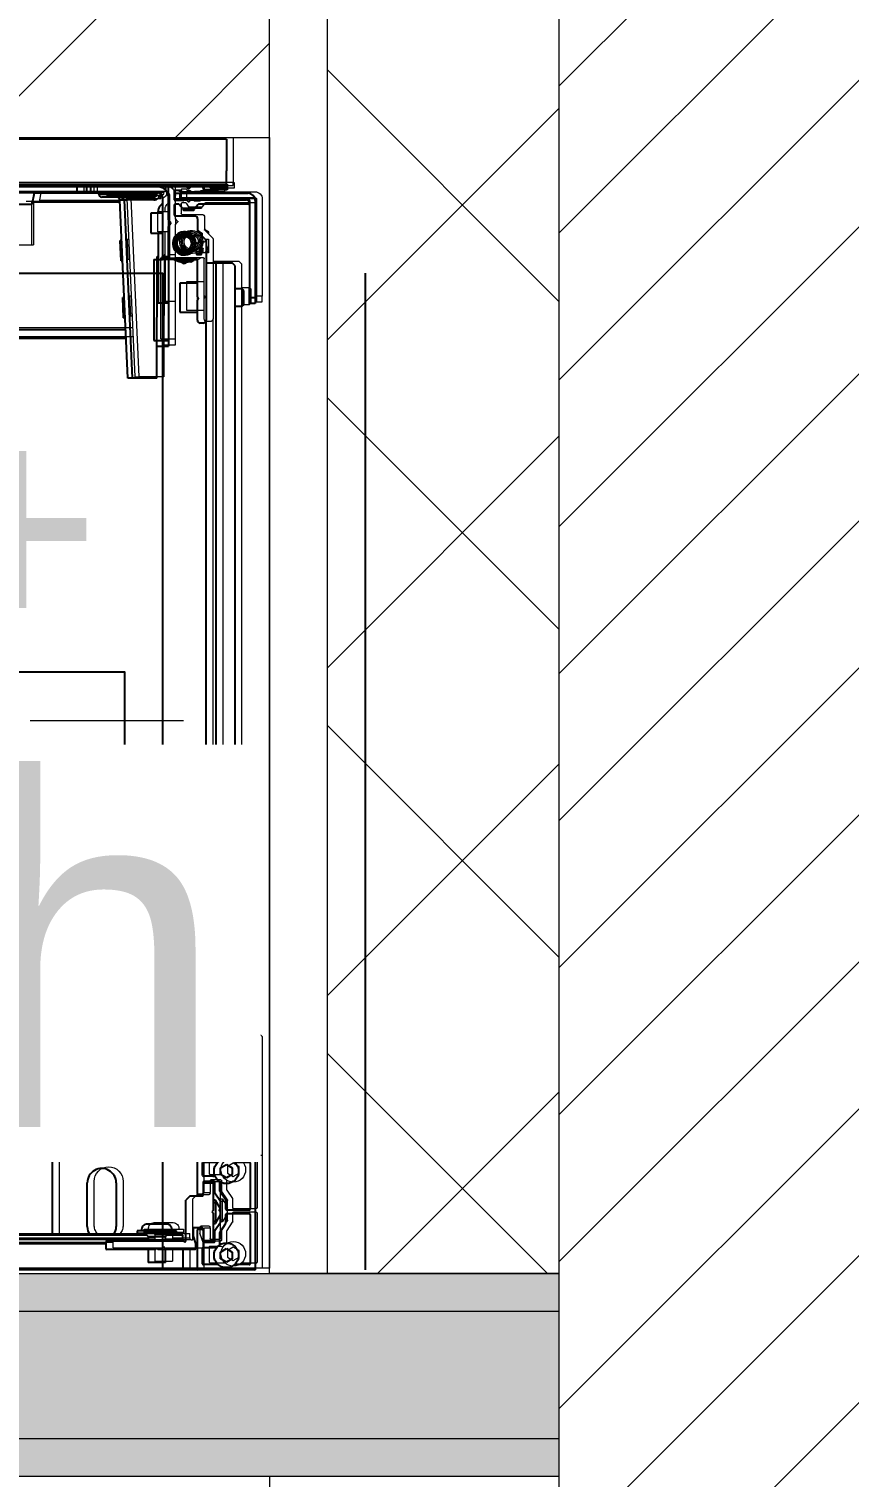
# Model space of a CAD drawing. Header units: centimetres. Extents: x 2666 to 9670, y 1889 to 5633.
# Drawn here: x 4623.66 to 4651.96, y 4685.24 to 4735.21 of the extents above; entities that cross this region are included whole.
import ezdxf

# ---------------------------------------------------------------- set-up
doc = ezdxf.new("R2010")
doc.units = ezdxf.units.CM
doc.header["$LTSCALE"] = 12.7
for name, pattern in [('ISO-03', [3, 1.2, -1.8]), ('prlm_vmc', [0.282222, 0.141111, -0.141111]), ('Style de ligne -1', [0.83328, 0.41656, -0.41672]), ('VW-01', [0.83312, 0.41656, -0.41656])]:
    doc.linetypes.add(name, pattern=pattern)
for name, color, linetype, lineweight in [('B amÈnagement intÈrieur', 7, 'Continuous', 5), ('B aménagement intérieur', 7, 'Continuous', 5), ('B Faux plafonds-1', 7, 'Continuous', 5), ('B GÈnÈral', 7, 'Continuous', 5), ('B Général', 7, 'Continuous', 5), ('C ANNOTATIONS-prestations', 7, 'Continuous', 5), ('F REMPLISSAGE-vert clair', 7, 'Continuous', 13), ('F REMPLISSAGE-vert clair-1', 7, 'Continuous', 5), ('F REMPLISSAGE-vert foncÈ', 7, 'Continuous', 5), ('F REMPLISSAGE-vert foncé', 7, 'Continuous', 13), ('prlm-ELEC-CFO', 1, 'Continuous', 25)]:
    doc.layers.add(name, color=color, linetype=linetype, lineweight=lineweight)
doc.layers.add('C ANNOTATIONS-textes-numérotation gaine', color=7, linetype='ISO-03', lineweight=5, true_color=0xdd0000)
doc.layers.add('MTI900_Alu', color=252, linetype='Continuous')
doc.layers.add('prlm-CHAUFF', color=4, linetype='Continuous')
doc.styles.add('prlm-chauff', font='trebucbi.ttf', dxfattribs={"height": 18})
doc.styles.add('prlm-elec-cfo', font='comic.ttf', dxfattribs={"height": 12})

# ---------------------------------------------------------------- blocks, each defined once
blk = doc.blocks.new('G 100_80')
at = {"layer": 'B GÈnÈral', "color": 254, "linetype": 'Continuous', "true_color": 0xd6d6d6}
blk.add_solid([(-30.884, 32.2), (2.5, 43), (-39.5, -43), (-39.5, 43)], dxfattribs=at)
at = {"layer": 'B Général', "color": 7, "linetype": 'Continuous', "lineweight": 5}
blk.add_line((48.52, 43.75), (48.52, -43.75), dxfattribs=at)
at = {"layer": 'B Général', "color": 7, "linetype": 'Continuous', "lineweight": 5, "flags": 128}
blk.add_lwpolyline([(9.5, -45), (9.5, 45), (48.52, 45), (48.52, -45)], close=True, dxfattribs=at)
at = {"layer": 'C ANNOTATIONS-prestations', "lineweight": 5}
for p, q in [((46.87, 43.75), (46.87, -43.75)), ((46.97, -43.75), (46.97, 43.75)), ((9.5, 42.25), (9.5, -42.25)), ((10.55, 41.05), (10.55, -41.05)), ((10.7, 41), (10.7, -41)), ((10.4, 39.6), (10.4, -39.6)), ((41.65, -40.287), (41.65, 1.325)), ((41.95, -40.274), (41.95, 1.325)), ((46.67, -34.5), (46.67, -38.6)), ((44.82, -36.25), (44.82, -36.85)), ((46.32, -36.789), (44.82, -36.789)), ((46.32, -36.85), (44.82, -36.85)), ((46.32, -37.05), (46.32, -36.6)), ((46.67, -37.12), (46.32, -37.05)), ((46.35, -40.074), (46.35, -37.056)), ((46.65, -37.116), (46.65, -39.35)), ((10.7, -37.75), (17.5, -37.75)), ((17.5, -37.75), (18, -38.25)), ((18, -38.25), (18, -43.05)), ((11, -38.95), (12.5, -38.95)), ((15, -38.95), (16.5, -38.95)), ((46.67, -38.6), (46.67, -38.932)), ((46.67, -38.6), (46.87, -38.6)), ((46.67, -38.932), (46.67, -39.067)), ((46.87, -38.932), (46.67, -38.932)), ((46.52, -39.45), (46.52, -39.65)), ((46.67, -39.35), (46.62, -39.35)), ((46.62, -39.65), (46.62, -39.35)), ((46.67, -39.067), (46.67, -41.4)), ((46.67, -39.067), (46.87, -39.067)), ((10.2, -41.3), (10.2, -39.63)), ((10.23, -39.6), (10.47, -39.6)), ((10.5, -39.63), (10.5, -42.29)), ((12.5, -39.95), (11, -39.95)), ((16.5, -39.95), (15, -39.95)), ((46.52, -39.65), (46.52, -41.05)), ((46.62, -39.65), (46.52, -39.65)), ((46.62, -39.65), (46.67, -39.65)), ((46.62, -41.05), (46.62, -39.65)), ((46.413, -40.071), (40.27, -40.35)), ((40.27, -40.5), (46.42, -40.221)), ((40.27, -40.35), (40.27, -40.5)), ((43.056, -40.173), (42.354, -40.205)), ((42.357, -40.255), (42.354, -40.205)), ((43.056, -40.173), (43.058, -40.223)), ((45.018, -40.084), (44.316, -40.116)), ((44.319, -40.166), (44.316, -40.116)), ((45.018, -40.084), (45.02, -40.134)), ((46.425, -40.07), (46.413, -40.071)), ((46.413, -40.071), (46.42, -40.221)), ((46.42, -40.221), (46.425, -40.22)), ((46.42, -40.221), (46.42, -41.25)), ((10.65, -41.05), (10.75, -40.95)), ((10.7, -40.67), (10.75, -40.67)), ((10.75, -40.67), (10.75, -42.03)), ((10.75, -40.67), (10.85, -40.67)), ((10.85, -40.67), (10.85, -42.03)), ((40.27, -41.351), (40.27, -40.5)), ((9.75, -41.05), (9.75, -41.65)), ((9.75, -41.05), (10.2, -41.05)), ((10.25, -41.35), (10.2, -41.3)), ((10.2, -41.4), (10.25, -41.35)), ((10.2, -42.67), (10.2, -41.4)), ((10.5, -41.05), (10.65, -41.05)), ((10.65, -41.65), (10.65, -41.05)), ((11.08, -41.025), (11.08, -41.675)), ((44.47, -41.36), (40.27, -41.351)), ((41.37, -41.353), (41.37, -41.75)), ((41.57, -41.25), (44.37, -41.25)), ((41.57, -41.25), (41.57, -41.75)), ((42.87, -41.4), (42.87, -41.75)), ((44.37, -41.4), (42.87, -41.4)), ((44.37, -41.25), (44.37, -41.4)), ((44.37, -41.4), (44.37, -41.55)), ((44.37, -41.4), (45.27, -41.4)), ((44.472, -41.4), (44.47, -41.36)), ((45.27, -41.15), (45.97, -41.15)), ((45.27, -41.55), (45.27, -41.15)), ((45.97, -41.15), (45.97, -41.55)), ((45.97, -41.4), (46.067, -41.4)), ((46.42, -41.25), (46.52, -41.25)), ((46.52, -41.05), (46.52, -41.25)), ((46.62, -41.05), (46.52, -41.05)), ((46.67, -41.05), (46.62, -41.05)), ((46.62, -41.35), (46.62, -41.05)), ((46.62, -41.35), (46.67, -41.35)), ((10.2, -41.65), (9.75, -41.65)), ((10.65, -41.65), (10.5, -41.65)), ((10.55, -41.65), (10.55, -42.25)), ((10.75, -41.75), (10.65, -41.65)), ((10.7, -41.7), (10.7, -42.25)), ((41.37, -41.75), (41.57, -41.75)), ((41.57, -41.75), (42.87, -41.75)), ((42.87, -41.75), (44.37, -41.75)), ((44.37, -41.55), (44.37, -41.75)), ((44.47, -41.55), (44.37, -41.55)), ((44.37, -41.75), (44.4, -41.75)), ((44.37, -42.72), (44.37, -41.78)), ((44.4, -41.75), (45.508, -41.75)), ((46.52, -41.55), (44.47, -41.55)), ((44.47, -41.75), (44.47, -41.55)), ((45.114, -41.95), (44.726, -41.95)), ((45.732, -41.75), (45.508, -41.75)), ((45.529, -41.759), (45.599, -41.829)), ((45.641, -41.829), (45.711, -41.759)), ((45.732, -41.75), (46.84, -41.75)), ((46.24, -41.95), (45.9, -41.95)), ((46.72, -41.95), (46.43, -41.95)), ((46.45, -41.95), (46.45, -42.15)), ((46.65, -42.15), (46.65, -41.95)), ((46.765, -41.65), (46.87, -41.65)), ((46.84, -41.75), (46.87, -41.75)), ((9.5, -42.78), (9.5, -42.25)), ((10.2, -42.25), (9.5, -42.25)), ((10.55, -42.25), (10.5, -42.25)), ((10.5, -42.35), (11.9, -42.35)), ((10.55, -42.25), (10.7, -42.25)), ((10.75, -42.03), (10.7, -42.03)), ((10.85, -42.03), (10.75, -42.03)), ((11.9, -42.35), (12.05, -42.5)), ((14.25, -42.15), (15.25, -42.15)), ((14.25, -42.75), (14.25, -42.15)), ((15.25, -42.15), (15.25, -42.75)), ((42.55, -42.15), (43.55, -42.15)), ((42.55, -42.75), (42.55, -42.15)), ((43.55, -42.15), (43.55, -42.75)), ((44.278, -42.2), (44.22, -42.3)), ((44.22, -42.3), (44.278, -42.4)), ((45.87, -41.98), (45.87, -42.66)), ((46.07, -42.27), (46.09, -42.25)), ((46.07, -42.63), (46.07, -42.27)), ((46.07, -42.293), (46.12, -42.293)), ((46.09, -42.65), (46.09, -42.25)), ((46.09, -42.25), (46.12, -42.25)), ((46.12, -42.654), (46.12, -42.246)), ((46.133, -42.221), (46.257, -42.134)), ((46.27, -42.109), (46.27, -41.98)), ((46.371, -42.429), (46.411, -42.388)), ((46.411, -42.512), (46.371, -42.471)), ((46.4, -41.98), (46.4, -42.252)), ((46.4, -42.25), (46.45, -42.25)), ((46.4, -42.293), (46.45, -42.293)), ((46.42, -42.28), (46.42, -42.367)), ((46.45, -42.15), (46.45, -44.5)), ((46.45, -42.15), (46.65, -42.15)), ((46.65, -42.15), (46.65, -44.5)), ((46.65, -42.595), (46.65, -42.31)), ((46.661, -42.249), (46.7, -42.21)), ((46.661, -42.287), (46.661, -42.249)), ((46.7, -42.15), (46.7, -42.251)), ((46.72, -42.15), (46.7, -42.15)), ((46.75, -41.98), (46.75, -42.12)), ((46.821, -42.429), (46.87, -42.379)), ((46.87, -42.521), (46.821, -42.471)), ((46.835, -42.486), (46.835, -42.414)), ((9.5, -44.72), (9.5, -42.78)), ((9.53, -42.75), (10.87, -42.75)), ((9.68, -43.467), (9.68, -42.96)), ((9.71, -42.93), (10.24, -42.93)), ((10.395, -42.7), (10.23, -42.7)), ((10.27, -42.96), (10.27, -43.306)), ((10.695, -42.601), (10.405, -42.698)), ((10.87, -42.95), (10.48, -42.95)), ((10.92, -42.6), (10.705, -42.6)), ((10.87, -42.95), (10.92, -42.95)), ((10.9, -42.78), (10.9, -42.92)), ((10.95, -42.92), (10.95, -42.63)), ((12.05, -42.5), (12.05, -42.92)), ((12.08, -42.95), (12.13, -42.95)), ((12.1, -42.92), (12.1, -42.78)), ((12.13, -42.75), (14.7, -42.75)), ((12.52, -42.95), (12.13, -42.95)), ((12.73, -43.28), (12.73, -42.96)), ((12.76, -42.93), (13.19, -42.93)), ((13.22, -42.96), (13.22, -43.467)), ((14.7, -42.75), (14.729, -42.779)), ((14.7, -42.75), (14.8, -42.75)), ((14.771, -42.779), (14.8, -42.75)), ((14.8, -42.75), (15.5, -42.75)), ((15.6, -42.85), (15.6, -42.95)), ((42.17, -42.95), (42.17, -42.85)), ((42.27, -42.75), (42.958, -42.75)), ((42.958, -42.75), (43.082, -42.75)), ((42.979, -42.759), (42.999, -42.779)), ((43.041, -42.779), (43.061, -42.759)), ((43.082, -42.75), (44.34, -42.75)), ((44.54, -42.87), (44.54, -42.74)), ((44.54, -42.854), (44.566, -42.9)), ((44.57, -42.71), (44.68, -42.71)), ((44.99, -42.9), (44.57, -42.9)), ((44.71, -42.68), (44.71, -42.657)), ((44.92, -42.729), (44.92, -42.76)), ((44.95, -42.79), (44.99, -42.79)), ((45.02, -42.82), (45.02, -42.87)), ((45.321, -42.769), (45.049, -43.041)), ((45.184, -42.906), (45.27, -42.906)), ((45.27, -42.906), (45.328, -42.806)), ((45.77, -42.76), (45.342, -42.76)), ((46.07, -42.607), (46.12, -42.607)), ((46.09, -42.65), (46.07, -42.63)), ((46.12, -42.65), (46.09, -42.65)), ((46.257, -42.766), (46.133, -42.679)), ((46.27, -44.52), (46.27, -42.791)), ((46.4, -42.607), (46.45, -42.607)), ((46.45, -42.65), (46.4, -42.65)), ((46.4, -42.827), (46.4, -42.653)), ((46.42, -42.533), (46.42, -42.625)), ((46.42, -42.855), (46.42, -44.45)), ((46.65, -43.42), (46.65, -42.885)), ((46.661, -42.65), (46.661, -42.618)), ((46.7, -42.69), (46.661, -42.65)), ((46.7, -42.654), (46.7, -42.826)), ((46.84, -42.95), (46.8, -42.95)), ((10.45, -42.98), (10.45, -43.32)), ((10.48, -43.35), (10.841, -43.35)), ((10.5, -43.27), (10.5, -42.98)), ((11.45, -43.3), (10.53, -43.3)), ((10.858, -43.355), (11.142, -43.545)), ((11.1, -43.377), (11.1, -43.3)), ((11.1, -43.377), (11.9, -43.377)), ((11.4, -43.55), (11.1, -43.377)), ((11.177, -43.3), (11.177, -43.421)), ((11.45, -43.3), (11.5, -43.25)), ((11.5, -43.25), (11.55, -43.3)), ((12.47, -43.3), (11.55, -43.3)), ((11.9, -43.377), (11.6, -43.55)), ((11.823, -43.3), (11.823, -43.421)), ((11.858, -43.545), (12.15, -43.35)), ((11.9, -43.3), (11.9, -43.377)), ((12.15, -43.35), (12.52, -43.35)), ((12.5, -42.98), (12.5, -43.27)), ((12.55, -43.32), (12.55, -42.98)), ((13.4, -43.08), (13.4, -44.72)), ((15.5, -43.05), (13.43, -43.05)), ((13.55, -43.4), (13.55, -43.05)), ((13.55, -43.4), (44.25, -43.4)), ((13.55, -43.95), (13.55, -43.4)), ((15.5, -43.05), (42.27, -43.05)), ((45.028, -43.05), (42.27, -43.05)), ((44.25, -43.4), (44.25, -43.05)), ((44.25, -43.95), (44.25, -43.4)), ((46.74, -43.45), (46.68, -43.45)), ((46.77, -42.98), (46.77, -43.42)), ((46.77, -43.78), (46.77, -42.98)), ((46.77, -42.98), (46.87, -42.98)), ((9.885, -43.55), (9.769, -43.75)), ((9.769, -43.75), (9.885, -43.95)), ((10.115, -43.55), (9.885, -43.55)), ((9.885, -43.95), (10.115, -43.95)), ((10.231, -43.75), (10.115, -43.55)), ((10.115, -43.95), (10.231, -43.75)), ((10.364, -43.53), (10.786, -43.53)), ((10.803, -43.535), (11.088, -43.725)), ((11.105, -43.73), (11.41, -43.73)), ((11.159, -43.55), (11.841, -43.55)), ((11.44, -44.54), (11.44, -43.76)), ((11.56, -43.76), (11.56, -44.54)), ((11.59, -43.73), (11.904, -43.73)), ((11.904, -43.73), (12.197, -43.535)), ((12.214, -43.53), (12.536, -43.53)), ((12.785, -43.55), (12.669, -43.75)), ((12.669, -43.75), (12.785, -43.95)), ((13.015, -43.55), (12.785, -43.55)), ((12.785, -43.95), (13.015, -43.95)), ((13.131, -43.75), (13.015, -43.55)), ((13.015, -43.95), (13.131, -43.75)), ((13.65, -44.05), (13.55, -43.95)), ((44.25, -43.95), (44.15, -44.05)), ((46.97, -43.78), (46.77, -43.78)), ((46.87, -43.75), (46.97, -43.75)), ((46.97, -43.75), (46.97, -43.78)), ((47.42, -43.75), (46.97, -43.75)), ((9.68, -44.54), (9.68, -44.033)), ((13.22, -44.033), (13.22, -44.54)), ((13.65, -44.05), (44.15, -44.05)), ((14.45, -44.3), (14.45, -44.05)), ((14.45, -44.3), (15.05, -44.3)), ((14.5, -44.35), (14.45, -44.3)), ((15, -44.35), (14.5, -44.35)), ((15.05, -44.3), (15, -44.35)), ((15.05, -44.05), (15.05, -44.3)), ((18, -44.25), (17.5, -44.75)), ((18, -44.05), (18, -44.25)), ((42.75, -44.3), (42.75, -44.05)), ((42.75, -44.3), (43.35, -44.3)), ((42.8, -44.35), (42.75, -44.3)), ((43.3, -44.35), (42.8, -44.35)), ((43.35, -44.3), (43.3, -44.35)), ((43.35, -44.05), (43.35, -44.3)), ((9.5, -44.75), (9.5, -44.72)), ((9.53, -44.75), (9.5, -44.75)), ((13.37, -44.75), (9.53, -44.75)), ((11.41, -44.57), (9.71, -44.57)), ((13.19, -44.57), (11.59, -44.57)), ((17.5, -44.75), (13.37, -44.75)), ((43.05, -44.55), (42.85, -44.55)), ((42.85, -44.55), (42.85, -44.75)), ((42.85, -44.75), (43.05, -44.75)), ((46.4, -44.55), (43.05, -44.55)), ((43.05, -44.75), (43.05, -44.55)), ((46.4, -44.75), (43.05, -44.75)), ((46.32, -44.55), (46.3, -44.55))]:
    blk.add_line(p, q, dxfattribs=at)
at = {"layer": 'C ANNOTATIONS-prestations'}
blk.add_line((48.52, -43.75), (47.42, -43.75), dxfattribs=at)
at = {"layer": 'C ANNOTATIONS-prestations', "lineweight": 5, "flags": 128}
for points in [[(10.7, -39.05, -0.080612), (10.842, -38.976, -0.080612), (11, -38.95)], [(12.5, -38.95, -0.414214), (13, -39.45, -0.414214), (12.5, -39.95)], [(15, -39.95, -0.414214), (14.5, -39.45, -0.414214), (15, -38.95)], [(16.5, -38.95, -0.414214), (17, -39.45, -0.414214), (16.5, -39.95)], [(46.52, -39.45, -0.198912), (46.549, -39.379, -0.198912), (46.62, -39.35)], [(10.2, -39.63, -0.198912), (10.209, -39.609, -0.198912), (10.23, -39.6)], [(10.47, -39.6, -0.198912), (10.491, -39.609, -0.198912), (10.5, -39.63)], [(11, -39.95, -0.080612), (10.842, -39.924, -0.080612), (10.7, -39.85)], [(46.52, -39.97, -0.193016), (46.492, -40.039, -0.193016), (46.425, -40.07)], [(10.85, -40.827, -0.218554), (11.01, -40.873, -0.218554), (11.08, -41.025)], [(10.85, -40.826, -0.003145), (10.853, -40.826, -0.003145), (10.855, -40.826)], [(46.067, -41.4, -0.109774), (46.151, -41.419, -0.109774), (46.22, -41.472)], [(46.302, -41.55, -0.028434), (46.259, -41.513, -0.028434), (46.22, -41.472)], [(46.663, -41.445, -0.227222), (46.495, -41.406, -0.227222), (46.42, -41.25)], [(46.62, -41.35, -0.198912), (46.549, -41.321, -0.198912), (46.52, -41.25)], [(46.87, -41.4, -0.198912), (46.767, -41.647, -0.198912), (46.52, -41.75)], [(46.67, -41.4, -0.198912), (46.626, -41.506, -0.198912), (46.52, -41.55)], [(11.08, -41.675, -0.218554), (11.01, -41.827, -0.218554), (10.85, -41.873)], [(10.855, -41.873, -0.003145), (10.853, -41.874, -0.003145), (10.85, -41.874)], [(44.37, -42.646, -0.14145), (44.27, -42.3, -0.14145), (44.37, -41.954)], [(44.37, -41.78, -0.198912), (44.379, -41.759, -0.198912), (44.4, -41.75)], [(44.697, -42.632, -0.366532), (44.556, -42.134, -0.366532), (45.023, -41.913, -0.366532), (45.318, -42.338, -0.366532), (44.948, -42.699)], [(45.508, -41.75, -0.098491), (45.519, -41.752, -0.098491), (45.529, -41.759)], [(45.641, -41.829, -0.198912), (45.62, -41.837, -0.198912), (45.599, -41.829)], [(45.711, -41.759, -0.098491), (45.721, -41.752, -0.098491), (45.732, -41.75)], [(45.87, -41.98, -0.198912), (45.879, -41.959, -0.198912), (45.9, -41.95)], [(46.24, -41.95, -0.198912), (46.261, -41.959, -0.198912), (46.27, -41.98)], [(46.4, -41.98, -0.198912), (46.409, -41.959, -0.198912), (46.43, -41.95)], [(46.72, -41.95, -0.198912), (46.741, -41.959, -0.198912), (46.75, -41.98)], [(46.84, -41.75, -0.198912), (46.861, -41.759, -0.198912), (46.87, -41.78)], [(10.5, -42.35, -0.414214), (10.47, -42.32, -0.414214), (10.5, -42.29)], [(44.37, -42.54, -0.103148), (44.32, -42.3, -0.103148), (44.37, -42.06)], [(46.12, -42.246, -0.120588), (46.123, -42.232, -0.120588), (46.133, -42.221)], [(46.27, -42.109, -0.120588), (46.267, -42.123, -0.120588), (46.257, -42.134)], [(46.371, -42.471, -0.198912), (46.362, -42.45, -0.198912), (46.371, -42.429)], [(46.42, -42.28, -0.155096), (46.406, -42.269, -0.155096), (46.4, -42.252)], [(46.42, -42.367, -0.098491), (46.418, -42.378, -0.098491), (46.411, -42.388)], [(46.661, -42.249, -0.013224), (46.655, -42.25, -0.013224), (46.65, -42.25)], [(46.65, -42.31, -0.17724), (46.657, -42.291, -0.17724), (46.675, -42.28)], [(46.7, -42.251, -0.17724), (46.693, -42.27, -0.17724), (46.675, -42.28)], [(46.75, -42.12, -0.198912), (46.741, -42.141, -0.198912), (46.72, -42.15)], [(46.821, -42.471, -0.198912), (46.812, -42.45, -0.198912), (46.821, -42.429)], [(9.5, -42.78, -0.198912), (9.509, -42.759, -0.198912), (9.53, -42.75)], [(9.68, -42.96, -0.198912), (9.689, -42.939, -0.198912), (9.71, -42.93)], [(10.23, -42.7, -0.198912), (10.209, -42.691, -0.198912), (10.2, -42.67)], [(10.24, -42.93, -0.198912), (10.261, -42.939, -0.198912), (10.27, -42.96)], [(10.405, -42.698, -0.040241), (10.4, -42.7, -0.040241), (10.395, -42.7)], [(10.45, -42.98, -0.198912), (10.459, -42.959, -0.198912), (10.48, -42.95)], [(10.5, -42.98, -0.198912), (10.509, -42.959, -0.198912), (10.53, -42.95)], [(10.695, -42.601, -0.040241), (10.7, -42.6, -0.040241), (10.705, -42.6)], [(10.87, -42.75, -0.198912), (10.891, -42.759, -0.198912), (10.9, -42.78)], [(10.9, -42.92, -0.198912), (10.891, -42.941, -0.198912), (10.87, -42.95)], [(10.92, -42.6, -0.198912), (10.941, -42.609, -0.198912), (10.95, -42.63)], [(10.95, -42.92, -0.198912), (10.941, -42.941, -0.198912), (10.92, -42.95)], [(12.08, -42.95, -0.198912), (12.059, -42.941, -0.198912), (12.05, -42.92)], [(12.1, -42.78, -0.198912), (12.109, -42.759, -0.198912), (12.13, -42.75)], [(12.13, -42.95, -0.198912), (12.109, -42.941, -0.198912), (12.1, -42.92)], [(12.47, -42.95, -0.198912), (12.491, -42.959, -0.198912), (12.5, -42.98)], [(12.52, -42.95, -0.198912), (12.541, -42.959, -0.198912), (12.55, -42.98)], [(12.73, -42.96, -0.198912), (12.739, -42.939, -0.198912), (12.76, -42.93)], [(13.19, -42.93, -0.198912), (13.211, -42.939, -0.198912), (13.22, -42.96)], [(14.771, -42.779, -0.198912), (14.75, -42.787, -0.198912), (14.729, -42.779)], [(15.5, -42.75, -0.198912), (15.571, -42.779, -0.198912), (15.6, -42.85)], [(15.6, -42.95, -0.198912), (15.571, -43.021, -0.198912), (15.5, -43.05)], [(42.17, -42.85, -0.198912), (42.199, -42.779, -0.198912), (42.27, -42.75)], [(42.27, -43.05, -0.198912), (42.199, -43.021, -0.198912), (42.17, -42.95)], [(42.958, -42.75, -0.098491), (42.969, -42.752, -0.098491), (42.979, -42.759)], [(43.041, -42.779, -0.198912), (43.02, -42.787, -0.198912), (42.999, -42.779)], [(43.061, -42.759, -0.098491), (43.071, -42.752, -0.098491), (43.082, -42.75)], [(44.37, -42.72, -0.198912), (44.361, -42.741, -0.198912), (44.34, -42.75)], [(44.54, -42.74, -0.198912), (44.549, -42.719, -0.198912), (44.57, -42.71)], [(44.92, -42.9, -0.085942), (44.718, -42.865, -0.085942), (44.54, -42.764)], [(44.67, -42.9, -0.02871), (44.603, -42.867, -0.02871), (44.54, -42.827)], [(44.57, -42.9, -0.198912), (44.549, -42.891, -0.198912), (44.54, -42.87)], [(44.71, -42.68, -0.198912), (44.701, -42.701, -0.198912), (44.68, -42.71)], [(44.697, -42.632, -0.122946), (44.706, -42.643, -0.122946), (44.71, -42.657)], [(44.92, -42.7, -0.074153), (44.803, -42.683, -0.074153), (44.697, -42.632)], [(44.92, -42.729, -0.189855), (44.928, -42.708, -0.189855), (44.948, -42.699)], [(44.948, -42.699, -0.008728), (44.934, -42.7, -0.008728), (44.92, -42.7)], [(44.95, -42.79, -0.198912), (44.929, -42.781, -0.198912), (44.92, -42.76)], [(45.009, -42.893, -0.018566), (44.965, -42.898, -0.018566), (44.92, -42.9)], [(44.99, -42.79, -0.198912), (45.011, -42.799, -0.198912), (45.02, -42.82)], [(45.02, -42.87, -0.198912), (45.011, -42.891, -0.198912), (44.99, -42.9)], [(45.379, -42.76, -0.041018), (45.298, -42.829, -0.041018), (45.207, -42.883)], [(45.321, -42.769, -0.098491), (45.331, -42.762, -0.098491), (45.342, -42.76)], [(45.87, -42.66, -0.198912), (45.841, -42.731, -0.198912), (45.77, -42.76)], [(46.133, -42.679, -0.120588), (46.123, -42.668, -0.120588), (46.12, -42.654)], [(46.257, -42.766, -0.120588), (46.267, -42.777, -0.120588), (46.27, -42.791)], [(46.4, -42.653, -0.155096), (46.406, -42.636, -0.155096), (46.42, -42.625)], [(46.42, -42.855, -0.155096), (46.406, -42.844, -0.155096), (46.4, -42.827)], [(46.411, -42.512, -0.098491), (46.418, -42.522, -0.098491), (46.42, -42.533)], [(46.675, -42.625, -0.17724), (46.657, -42.614, -0.17724), (46.65, -42.595)], [(46.65, -42.65, -0.013224), (46.655, -42.65, -0.013224), (46.661, -42.65)], [(46.65, -42.885, -0.17724), (46.657, -42.866, -0.17724), (46.675, -42.855)], [(46.675, -42.625, -0.17724), (46.693, -42.635, -0.17724), (46.7, -42.654)], [(46.7, -42.826, -0.17724), (46.693, -42.845, -0.17724), (46.675, -42.855)], [(46.77, -42.98, -0.198912), (46.779, -42.959, -0.198912), (46.8, -42.95)], [(46.87, -42.92, -0.198912), (46.861, -42.941, -0.198912), (46.84, -42.95)], [(9.68, -43.47, -0.01196), (9.68, -43.469, -0.01196), (9.68, -43.467)], [(10.27, -43.306, -0.123554), (10.258, -43.354, -0.123554), (10.225, -43.39)], [(10.48, -43.35, -0.198912), (10.459, -43.341, -0.198912), (10.45, -43.32)], [(10.53, -43.3, -0.198912), (10.509, -43.291, -0.198912), (10.5, -43.27)], [(10.841, -43.35, -0.073633), (10.85, -43.351, -0.073633), (10.858, -43.355)], [(12.5, -43.27, -0.198912), (12.491, -43.291, -0.198912), (12.47, -43.3)], [(12.55, -43.32, -0.198912), (12.541, -43.341, -0.198912), (12.52, -43.35)], [(12.758, -43.349, -0.095961), (12.737, -43.317, -0.095961), (12.73, -43.28)], [(13.22, -43.467, -0.01196), (13.22, -43.469, -0.01196), (13.22, -43.47)], [(13.4, -43.08, -0.198912), (13.409, -43.059, -0.198912), (13.43, -43.05)], [(45.049, -43.041, -0.098491), (45.039, -43.048, -0.098491), (45.028, -43.05)], [(46.68, -43.45, -0.198912), (46.659, -43.441, -0.198912), (46.65, -43.42)], [(46.77, -43.42, -0.198912), (46.761, -43.441, -0.198912), (46.74, -43.45)], [(10.786, -43.53, -0.073633), (10.795, -43.531, -0.073633), (10.803, -43.535)], [(11.105, -43.73, -0.073633), (11.096, -43.729, -0.073633), (11.088, -43.725)], [(11.159, -43.55, -0.073633), (11.15, -43.549, -0.073633), (11.142, -43.545)], [(11.41, -43.73, -0.198912), (11.431, -43.739, -0.198912), (11.44, -43.76)], [(11.56, -43.76, -0.198912), (11.569, -43.739, -0.198912), (11.59, -43.73)], [(11.858, -43.545, -0.073633), (11.85, -43.549, -0.073633), (11.841, -43.55)], [(12.197, -43.535, -0.073633), (12.205, -43.531, -0.073633), (12.214, -43.53)], [(9.68, -44.033, -0.01196), (9.68, -44.031, -0.01196), (9.68, -44.03)], [(13.22, -44.03, -0.01196), (13.22, -44.031, -0.01196), (13.22, -44.033)], [(46.42, -44.45, -0.198912), (46.391, -44.521, -0.198912), (46.32, -44.55)], [(9.53, -44.75, -0.198912), (9.509, -44.741, -0.198912), (9.5, -44.72)], [(9.71, -44.57, -0.198912), (9.689, -44.561, -0.198912), (9.68, -44.54)], [(11.44, -44.54, -0.198912), (11.431, -44.561, -0.198912), (11.41, -44.57)], [(11.59, -44.57, -0.198912), (11.569, -44.561, -0.198912), (11.56, -44.54)], [(13.22, -44.54, -0.198912), (13.211, -44.561, -0.198912), (13.19, -44.57)], [(13.4, -44.72, -0.198912), (13.391, -44.741, -0.198912), (13.37, -44.75)], [(46.3, -44.55, -0.198912), (46.279, -44.541, -0.198912), (46.27, -44.52)], [(46.65, -44.5, -0.198912), (46.577, -44.677, -0.198912), (46.4, -44.75)], [(46.45, -44.5, -0.198912), (46.435, -44.535, -0.198912), (46.4, -44.55)]]:
    blk.add_lwpolyline(points, format="xyb", dxfattribs=at)
at = {"layer": 'C ANNOTATIONS-prestations', "lineweight": 5}
for centre, radius in [((44.92, -42.3), 0.35), ((44.92, -42.3), 0.3), ((44.92, -42.3), 0.25), ((10, -43.75), 0.425), ((12.9, -43.75), 0.425)]:
    blk.add_circle(centre, radius, dxfattribs=at)
for points, knots in [([(46.52, -39.97), (46.52, -40.004), (46.513, -40.068), (46.501, -40.117), (46.491, -40.146), (46.48, -40.171), (46.467, -40.191), (46.457, -40.203), (46.447, -40.212), (46.433, -40.219), (46.426, -40.22), (46.425, -40.22), (46.425, -40.22)], [0, 0, 0, 1, 2, 3, 4, 5, 6, 7, 8, 9, 9, 10, 10, 10]), ([(46.425, -40.22), (46.423, -40.181), (46.422, -40.129), (46.422, -40.102), (46.422, -40.083), (46.423, -40.074), (46.424, -40.072), (46.424, -40.07), (46.424, -40.07), (46.424, -40.07), (46.425, -40.07)], [0, 0, 0, 1, 2, 3, 4, 5, 6, 7, 7, 8, 8, 8])]:
    blk.add_open_spline(points, degree=2, knots=knots, dxfattribs=at)
blk = doc.blocks.new('Groupe-28-1')
at = {"layer": 'C ANNOTATIONS-textes-numérotation gaine', "color": 7, "linetype": 'VW-01', "flags": 128}
blk.add_lwpolyline([(4543.965, 4643.438), (4543.965, 4685.261), (4631.965, 4685.261), (4631.965, 4643.438)], close=True, dxfattribs=at)
blk = doc.blocks.new('xi.thema+')
at = {"layer": 'prlm-CHAUFF', "color": 7, "linetype": 'prlm_vmc', "ltscale": 30}
for points in [[(-27.9, 0), (-27.9, 34.4)], [(27.9, 0), (27.9, 34.4)]]:
    blk.add_lwpolyline(points, dxfattribs=at)
at = {"layer": 'prlm-CHAUFF', "color": 0}
blk.add_lwpolyline([(-20.9, 0), (-20.9, 34.4), (20.9, 34.4), (20.9, 0)], close=True, dxfattribs=at)
for radius in [6.25, 4]:
    blk.add_circle((0, 13), radius, dxfattribs=at)
at = {"layer": 'prlm-CHAUFF', "color": 0, "insert": (0, 25.539), "char_height": 8, "width": 7.19706, "attachment_point": 5, "style": 'prlm-chauff'}
blk.add_mtext('thema+', dxfattribs=at)
blk = doc.blocks.new('A n1.MTI900_Alu_390')
at = {"layer": 'MTI900_Alu', "color": 1, "linetype": 'Continuous'}
for p, q in [((-4.475, 0), (-4.472, 0)), ((-4.475, -0.003), (-4.475, 0)), ((-4.472, 0), (-4.278, 0)), ((-4.278, 0), (-4.225, 0)), ((-4.225, 0), (4.225, 0)), ((-4.225, -0.07), (-4.225, 0)), ((-4.475, -0.387), (-4.475, -0.003)), ((-4.457, -0.191), (-4.457, -0.021)), ((-4.454, -0.018), (-4.4033, -0.018)), ((-4.395, -0.0385), (-4.375, -0.0269)), ((-4.395, -0.0615), (-4.395, -0.0385)), ((-4.375, -0.0269), (-4.355, -0.0385)), ((-4.355, -0.0385), (-4.355, -0.0615)), ((-4.3467, -0.018), (-4.296, -0.018)), ((-4.293, -0.021), (-4.293, -0.074)), ((-4.275, -0.003), (-4.275, -0.137)), ((-4.165, -0.025), (-4.105, -0.025)), ((-4.165, -0.025), (-4.165, -0.07)), ((-4.105, -0.07), (-4.105, -0.025)), ((-4.375, -0.0731), (-4.395, -0.0615)), ((-4.355, -0.0615), (-4.375, -0.0731)), ((-4.353, -0.0864), (-4.353, -0.1286)), ((-4.335, -0.098), (-4.335, -0.1341)), ((-4.298, -0.095), (-4.332, -0.095)), ((-4.296, -0.077), (-4.3306, -0.077)), ((-4.295, -0.137), (-4.295, -0.098)), ((-4.27, -0.073), (-4.27, -0.0895)), ((-4.2698, -0.0905), (-4.2602, -0.1195)), ((-4.267, -0.07), (-4.14, -0.07)), ((-4.135, -0.075), (-4.14, -0.07)), ((-4.13, -0.07), (-4.135, -0.075)), ((-4.13, -0.07), (-3.963, -0.07)), ((-3.96, -0.073), (-3.96, -0.097)), ((-3.96, -0.09), (3.96, -0.09)), ((-4.3535, -0.1303), (-4.3725, -0.1588)), ((-4.3355, -0.1358), (-4.3545, -0.1642)), ((-4.33, -0.195), (-4.33, -0.103)), ((-4.327, -0.1), (-4.298, -0.1)), ((-4.295, -0.137), (-4.295, -0.142)), ((-4.278, -0.14), (-4.292, -0.14)), ((-4.292, -0.145), (-4.263, -0.145)), ((-4.26, -0.142), (-4.26, -0.1205)), ((-4.235, -0.1), (-4.235, -0.24)), ((-3.963, -0.1), (-4.229, -0.1)), ((-4.225, -0.105), (-4.225, -0.1)), ((-4.225, -0.105), (-4.165, -0.105)), ((-4.225, -0.105), (-4.225, -0.12)), ((-4.225, -0.12), (-4.17, -0.12)), ((-4.203, -0.12), (-4.203, -0.125)), ((-4.203, -0.125), (-4.067, -0.125)), ((-4.203, -0.125), (-4.203, -0.135)), ((-4.203, -0.135), (-4.067, -0.135)), ((-4.165, -0.115), (-4.175, -0.125)), ((-4.165, -0.1), (-4.165, -0.115)), ((-4.105, -0.115), (-4.165, -0.115)), ((-4.105, -0.115), (-4.105, -0.1)), ((-4.105, -0.105), (4.105, -0.105)), ((-4.095, -0.125), (-4.105, -0.115)), ((-4.1, -0.12), (4.1, -0.12)), ((-4.067, -0.125), (-4.067, -0.12)), ((-4.067, -0.135), (-4.067, -0.125)), ((-3.775, -0.12), (-3.775, -0.8)), ((-4.376, -0.194), (-4.454, -0.194)), ((-4.373, -0.1605), (-4.373, -0.191)), ((-4.3377, -0.16), (-4.355, -0.19)), ((-4.355, -0.1659), (-4.355, -0.2341)), ((-4.33, -0.1677), (-4.3421, -0.1677)), ((-4.3377, -0.24), (-4.3377, -0.16)), ((-4.33, -0.16), (-4.3377, -0.16)), ((-4.325, -0.2), (-4.33, -0.195)), ((-4.1675, -0.158), (-4.1025, -0.158)), ((-3.995, -0.3), (-3.995, -0.15)), ((-3.895, -0.15), (-3.895, -0.3)), ((-4.457, -0.369), (-4.457, -0.209)), ((-4.454, -0.206), (-4.376, -0.206)), ((-4.373, -0.209), (-4.373, -0.2404)), ((-4.373, -0.2404), (-4.3535, -0.2697)), ((-4.355, -0.21), (-4.3377, -0.24)), ((-4.3545, -0.2358), (-4.335, -0.265)), ((-4.33, -0.2323), (-4.3421, -0.2323)), ((-4.3377, -0.24), (-4.33, -0.24)), ((-4.33, -0.205), (-4.325, -0.2)), ((-4.33, -0.297), (-4.33, -0.205)), ((-4.25, -0.255), (-4.235, -0.24)), ((-4.353, -0.2714), (-4.353, -0.3036)), ((-4.335, -0.265), (-4.335, -0.302)), ((-4.295, -0.258), (-4.295, -0.263)), ((-4.295, -0.302), (-4.295, -0.263)), ((-4.25, -0.255), (-4.292, -0.255)), ((-4.292, -0.26), (-4.278, -0.26)), ((-4.275, -0.263), (-4.275, -0.52)), ((-4.395, -0.3285), (-4.375, -0.3169)), ((-4.395, -0.3515), (-4.395, -0.3285)), ((-4.375, -0.3169), (-4.355, -0.3285)), ((-4.355, -0.3285), (-4.355, -0.3515)), ((-4.332, -0.305), (-4.298, -0.305)), ((-4.328, -0.323), (-4.296, -0.323)), ((-4.298, -0.3), (-4.327, -0.3)), ((-4.293, -0.326), (-4.293, -0.369)), ((-4.475, -0.8), (-4.475, -0.387)), ((-4.308, -0.39), (-4.472, -0.39)), ((-4.4033, -0.372), (-4.454, -0.372)), ((-4.375, -0.3631), (-4.395, -0.3515)), ((-4.355, -0.3515), (-4.375, -0.3631)), ((-4.296, -0.372), (-4.3467, -0.372)), ((-4.305, -0.6), (-4.305, -0.393)), ((-4.395, -0.405), (-4.405, -0.415)), ((-4.405, -0.415), (-4.405, -3.465)), ((-4.34, -0.405), (-4.395, -0.405)), ((-4.305, -0.405), (-4.34, -0.405)), ((-4.34, -0.405), (-4.34, -3.475)), ((-4.43, -0.495), (-4.435, -0.5)), ((-4.43, -0.555), (-4.43, -0.495)), ((-4.405, -0.495), (-4.43, -0.495)), ((-4.215, -0.475), (-4.275, -0.475)), ((-4.215, -0.575), (-4.215, -0.475)), ((-4.435, -0.5), (-4.435, -0.55)), ((-4.275, -0.52), (-4.2779, -0.5229)), ((-4.2779, -0.5271), (-4.275, -0.53)), ((-4.275, -0.53), (-4.275, -0.52)), ((-4.275, -0.53), (-4.275, -0.6)), ((-4.435, -0.55), (-4.43, -0.555)), ((-4.43, -0.555), (-4.405, -0.555)), ((-4.275, -0.575), (-4.215, -0.575)), ((-3.995, -0.7), (-3.995, -0.55)), ((-3.895, -0.55), (-3.895, -0.7)), ((-4.305, -0.6), (-4.305, -3.277)), ((-4.285, -0.61), (-4.295, -0.61)), ((-4.425, -0.85), (-4.475, -0.8)), ((-3.775, -0.8), (-3.825, -0.85)), ((-4.405, -0.85), (-4.425, -0.85)), ((-3.825, -0.85), (-4.305, -0.85)), ((-4.1351, -3.077), (-4.136, -3.497)), ((-4.1351, -3.077), (-4.05, -3.077)), ((-4.0221, -3.692), (-4.05, -3.077)), ((-4.05, -3.077), (-4.035, -3.077)), ((-4.035, -3.077), (-4.0071, -3.6913)), ((-4.175, -3.207), (-4.175, -3.187)), ((-4.1353, -3.187), (-4.175, -3.187)), ((-4.175, -3.337), (-4.175, -3.207)), ((-4.125, -3.207), (-4.175, -3.207)), ((-4.125, -3.487), (-4.125, -3.207)), ((-0.2775, -3.215), (-4.0287, -3.215)), ((-0.2775, -3.245), (-4.0274, -3.245)), ((-4.305, -3.5528), (-4.305, -3.277)), ((-4.295, -3.267), (-4.285, -3.267)), ((-4.275, -3.277), (-4.275, -3.3458)), ((-4.0205, -3.2854), (-4.0255, -3.2857)), ((-4.0205, -3.2854), (-4.0173, -3.3556)), ((-4.475, -3.355), (-4.475, -3.335)), ((-4.475, -3.335), (-4.455, -3.335)), ((-4.455, -3.335), (-4.455, -3.355)), ((-4.43, -3.325), (-4.435, -3.33)), ((-4.435, -3.33), (-4.435, -3.38)), ((-4.43, -3.385), (-4.43, -3.325)), ((-4.405, -3.325), (-4.43, -3.325)), ((-4.2759, -3.3479), (-4.2779, -3.3499)), ((-4.215, -3.305), (-4.275, -3.305)), ((-4.275, -3.3582), (-4.275, -3.3458)), ((-4.215, -3.405), (-4.215, -3.305)), ((-4.175, -3.487), (-4.175, -3.337)), ((-4.14, -3.337), (-4.175, -3.337)), ((-4.14, -3.487), (-4.14, -3.337)), ((-4.475, -3.69), (-4.475, -3.355)), ((-4.455, -3.355), (-4.475, -3.355)), ((-4.455, -3.69), (-4.455, -3.355)), ((-4.435, -3.38), (-4.43, -3.385)), ((-4.43, -3.385), (-4.405, -3.385)), ((-4.2779, -3.3541), (-4.2759, -3.3561)), ((-4.275, -3.3582), (-4.275, -3.484)), ((-4.0223, -3.3558), (-4.0173, -3.3556)), ((-4.275, -3.405), (-4.215, -3.405)), ((-4.405, -3.465), (-4.395, -3.475)), ((-4.34, -3.475), (-4.395, -3.475)), ((-4.305, -3.475), (-4.34, -3.475)), ((-4.272, -3.487), (-4.178, -3.487)), ((-4.24, -3.4778), (-4.23, -3.472)), ((-4.23, -3.472), (-4.22, -3.4778)), ((-4.175, -3.49), (-4.175, -3.487)), ((-4.175, -3.487), (-4.155, -3.487)), ((-4.175, -3.49), (-4.175, -3.6008)), ((-4.155, -3.497), (-4.175, -3.497)), ((-4.14, -3.487), (-4.155, -3.487)), ((-4.155, -3.487), (-4.155, -3.497)), ((-4.155, -3.702), (-4.155, -3.497)), ((-4.125, -3.487), (-4.14, -3.487)), ((-4.14, -3.577), (-4.14, -3.487)), ((-4.136, -3.497), (-4.14, -3.4972)), ((-4.0116, -3.4816), (-4.0166, -3.4819)), ((-4.0116, -3.4816), (-4.0084, -3.5518)), ((-4.29, -3.5066), (-4.2854, -3.504)), ((-4.29, -3.507), (-4.29, -3.549)), ((-4.274, -3.504), (-4.287, -3.504)), ((-4.279, -3.549), (-4.279, -3.545)), ((-4.276, -3.542), (-4.2729, -3.542)), ((-4.271, -3.518), (-4.271, -3.507)), ((-4.2657, -3.521), (-4.268, -3.521)), ((-4.195, -3.5614), (-4.195, -3.5226)), ((-4.2769, -3.5821), (-4.3041, -3.5549)), ((-4.2906, -3.577), (-4.2906, -3.5684)), ((-4.2806, -3.5828), (-4.2906, -3.577)), ((-4.287, -3.552), (-4.282, -3.552)), ((-4.276, -3.627), (-4.276, -3.5842)), ((-4.115, -3.577), (-4.155, -3.577)), ((-4.115, -3.647), (-4.115, -3.577)), ((-4.0134, -3.552), (-4.0084, -3.5518)), ((-4.198, -3.637), (-4.266, -3.637)), ((-4.195, -3.674), (-4.195, -3.64)), ((-4.1759, -3.6029), (-4.1829, -3.6099)), ((-4.1829, -3.6141), (-4.1759, -3.6211)), ((-4.175, -3.6232), (-4.175, -3.6008)), ((-4.175, -3.6232), (-4.175, -3.734)), ((-4.155, -3.647), (-4.115, -3.647)), ((-4.14, -3.6567), (-4.14, -3.647)), ((-4.455, -3.682), (-4.455, -3.68)), ((-4.452, -3.677), (-4.2791, -3.677)), ((-4.215, -3.695), (-4.45, -3.695)), ((-4.2855, -3.692), (-4.445, -3.692)), ((-4.2653, -3.69), (-4.2827, -3.69)), ((-4.2766, -3.6757), (-4.2679, -3.6633)), ((-4.2654, -3.662), (-4.2246, -3.662)), ((-4.263, -3.657), (-4.265, -3.659)), ((-4.225, -3.659), (-4.265, -3.659)), ((-4.265, -3.659), (-4.265, -3.662)), ((-4.265, -3.69), (-4.265, -3.695)), ((-4.227, -3.657), (-4.263, -3.657)), ((-4.2521, -3.692), (-4.2625, -3.692)), ((-4.2607, -3.657), (-4.2607, -3.662)), ((-4.2607, -3.69), (-4.2607, -3.695)), ((-4.2471, -3.6871), (-4.2521, -3.692)), ((-4.2379, -3.692), (-4.2429, -3.6871)), ((-4.228, -3.692), (-4.2379, -3.692)), ((-4.2293, -3.657), (-4.2293, -3.662)), ((-4.2293, -3.69), (-4.2293, -3.695)), ((-4.225, -3.659), (-4.227, -3.657)), ((-4.2252, -3.69), (-4.198, -3.69)), ((-4.225, -3.662), (-4.225, -3.659)), ((-4.225, -3.695), (-4.225, -3.69)), ((-4.2221, -3.6633), (-4.2134, -3.6757)), ((-4.215, -3.715), (-4.215, -3.695)), ((-4.215, -3.695), (-4.195, -3.695)), ((-4.2109, -3.677), (-4.198, -3.677)), ((-4.195, -3.722), (-4.195, -3.693)), ((-4.125, -3.692), (-4.0221, -3.692)), ((-4.125, -3.702), (-4.125, -3.692)), ((-4.0071, -3.6913), (-4.0221, -3.692)), ((-4.022, -3.6925), (-4.0221, -3.692)), ((-3.7066, -3.685), (-4.0074, -3.685)), ((-4.0071, -3.6913), (-4.007, -3.6925)), ((-3.705, -3.677), (-3.713, -3.717)), ((-3.66, -3.677), (-3.705, -3.677)), ((-4.215, -3.715), (-4.45, -3.715)), ((-4.378, -3.747), (-4.378, -3.727)), ((-4.378, -3.727), (-4.298, -3.727)), ((-4.375, -3.747), (-4.378, -3.747)), ((-4.375, -3.737), (4.375, -3.737)), ((-4.375, -3.747), (-4.375, -3.737)), ((4.375, -3.747), (-4.375, -3.747)), ((-4.375, -3.747), (-4.375, -3.792)), ((-4.345, -3.724), (-4.345, -3.718)), ((-4.342, -3.715), (-4.2885, -3.715)), ((-4.298, -3.727), (-4.342, -3.727)), ((-4.298, -3.727), (-4.298, -3.737)), ((-4.295, -3.734), (-4.295, -3.73)), ((-4.2826, -3.72), (-4.2654, -3.72)), ((-4.2651, -3.7161), (-4.269, -3.72)), ((-4.2618, -3.7161), (-4.2651, -3.7161)), ((-4.2595, -3.715), (-4.231, -3.715)), ((-4.2471, -3.7321), (-4.2521, -3.737)), ((-4.2414, -3.7335), (-4.2486, -3.7335)), ((-4.2379, -3.737), (-4.2429, -3.7321)), ((-4.2249, -3.7161), (-4.2287, -3.7161)), ((-4.2251, -3.72), (-4.215, -3.72)), ((-4.221, -3.72), (-4.2249, -3.7161)), ((-4.195, -3.715), (-4.215, -3.715)), ((-4.215, -3.72), (-4.215, -3.722)), ((-4.212, -3.725), (-4.198, -3.725)), ((-4.175, -3.737), (-4.175, -3.734)), ((-4.165, -3.737), (-4.165, -3.7265)), ((-3.9067, -3.717), (-4.14, -3.717)), ((-4.135, -3.717), (-4.135, -3.712)), ((-4.105, -3.712), (-4.135, -3.712)), ((-4.125, -3.702), (-4.105, -3.702)), ((-4.105, -3.702), (-3.965, -3.702)), ((-4.105, -3.702), (-4.105, -3.712)), ((-4.105, -3.712), (-4.105, -3.717)), ((-3.965, -3.712), (-4.105, -3.712)), ((-3.965, -3.702), (-3.945, -3.702)), ((-3.965, -3.702), (-3.965, -3.712)), ((-3.965, -3.717), (-3.965, -3.712)), ((-3.935, -3.712), (-3.965, -3.712)), ((-3.935, -3.712), (-3.935, -3.717)), ((-3.935, -3.715), (-3.7126, -3.715)), ((-3.9067, -3.737), (-3.9067, -3.717)), ((-3.9067, -3.717), (-3.8932, -3.717)), ((-3.8932, -3.717), (-3.86, -3.717)), ((-3.8932, -3.717), (-3.8932, -3.737)), ((-3.86, -3.717), (-3.45, -3.717)), ((-3.86, -3.717), (-3.86, -3.737)), ((-4.375, -3.902), (-4.375, -3.792)), ((-4.375, -3.902), (4.375, -3.902))]:
    blk.add_line(p, q, dxfattribs=at)
for centre, radius in [((-4.375, -0.05), 0.0425), ((-4.375, -0.34), 0.0425), ((-4.23, -3.542), 0.035), ((-4.23, -3.542), 0.03), ((-4.23, -3.542), 0.025)]:
    blk.add_circle(centre, radius, dxfattribs=at)
for centre, radius, start, end in [((-4.472, -0.003), 0.003, 90, 180), ((-4.278, -0.003), 0.003, 0, 90), ((-4.454, -0.021), 0.003, 90, 180), ((-4.4033, -0.021), 0.003, 84.5182, 90), ((-4.3467, -0.021), 0.003, 90, 95.4817), ((-4.296, -0.021), 0.003, 0, 90), ((-4.3306, -0.067), 0.01, 213.6525, 270), ((-4.332, -0.098), 0.003, 90, 180), ((-4.298, -0.098), 0.003, 0, 90), ((-4.296, -0.074), 0.003, 270, 0), ((-4.267, -0.073), 0.003, 90, 180), ((-4.267, -0.0895), 0.003, 180, 198.4349), ((-4.232, -0.1), 0.003, 0, 180), ((-3.963, -0.073), 0.003, 0, 90), ((-3.963, -0.097), 0.003, 270, 0), ((-4.356, -0.1286), 0.003, 326.3099, 0), ((-4.338, -0.1341), 0.003, 326.3099, 0), ((-4.327, -0.103), 0.003, 90, 180), ((-4.298, -0.103), 0.003, 0, 90), ((-4.292, -0.137), 0.003, 180, 270), ((-4.292, -0.142), 0.003, 180, 270), ((-4.278, -0.137), 0.003, 270, 0), ((-4.263, -0.142), 0.003, 270, 0), ((-4.263, -0.1205), 0.003, 0, 18.4349), ((-4.1675, -0.138), 0.02, 171.3731, 270), ((-4.1675, -0.133), 0.02, 185.7392, 187.1808), ((-4.1025, -0.138), 0.02, 270, 8.6269), ((-4.1025, -0.133), 0.02, 352.8192, 354.2608), ((-3.945, -0.15), 0.05, 143.1301, 180), ((-3.945, -0.15), 0.05, 0, 36.8699), ((-4.454, -0.191), 0.003, 180, 270), ((-4.376, -0.191), 0.003, 270, 0), ((-4.37, -0.1605), 0.003, 146.3099, 180), ((-4.352, -0.1659), 0.003, 146.3099, 180), ((-4.454, -0.209), 0.003, 90, 180), ((-4.376, -0.209), 0.003, 0, 90), ((-4.352, -0.2341), 0.003, 180, 213.6901), ((-4.356, -0.2714), 0.003, 0, 33.6901), ((-4.327, -0.297), 0.003, 180, 270), ((-4.298, -0.297), 0.003, 270, 0), ((-4.292, -0.258), 0.003, 90, 180), ((-4.292, -0.263), 0.003, 90, 180), ((-4.278, -0.263), 0.003, 0, 90), ((-4.332, -0.302), 0.003, 180, 270), ((-4.328, -0.333), 0.01, 90, 133.851), ((-4.298, -0.302), 0.003, 270, 0), ((-4.296, -0.326), 0.003, 0, 90), ((-3.945, -0.3), 0.05, 180, 0), ((-4.472, -0.387), 0.003, 180, 270), ((-4.454, -0.369), 0.003, 180, 270), ((-4.4033, -0.369), 0.003, 270, 275.4818), ((-4.3467, -0.369), 0.003, 264.5182, 270), ((-4.308, -0.393), 0.003, 0, 90), ((-4.296, -0.369), 0.003, 270, 0), ((-4.2758, -0.525), 0.003, 135, 225), ((-3.945, -0.55), 0.05, 0, 180), ((-4.295, -0.6), 0.01, 180, 270), ((-4.285, -0.6), 0.01, 270, 0), ((-3.945, -0.7), 0.05, 180, 0), ((-4.295, -3.277), 0.01, 90, 180), ((-4.285, -3.277), 0.01, 0, 90), ((-4.278, -3.3458), 0.003, 315, 0), ((-4.2758, -3.352), 0.003, 135, 225), ((-4.278, -3.3582), 0.003, 0, 45), ((-4.272, -3.484), 0.003, 180, 270), ((-4.23, -3.542), 0.065, 57.7958, 122.2042), ((-4.23, -3.542), 0.06, 66.4435, 113.5565), ((-4.178, -3.49), 0.003, 0, 90), ((-4.287, -3.507), 0.003, 90, 180), ((-4.23, -3.542), 0.06, 140.7035, 188.509), ((-4.23, -3.542), 0.065, 144.2242, 157.3801), ((-4.276, -3.545), 0.003, 90, 180), ((-4.274, -3.507), 0.003, 0, 90), ((-4.2729, -3.545), 0.003, 4.0006, 90), ((-4.268, -3.518), 0.003, 180, 270), ((-4.23, -3.542), 0.04, 146.0728, 184.0006), ((-4.23, -3.542), 0.04, 184.0006, 146.0728), ((-4.2657, -3.518), 0.003, 270, 326.0728), ((-4.302, -3.5528), 0.003, 180, 225), ((-4.287, -3.549), 0.003, 180, 270), ((-4.23, -3.542), 0.065, 206.162, 224.9525), ((-4.282, -3.549), 0.003, 270, 0), ((-4.279, -3.5842), 0.003, 0, 45), ((-4.266, -3.627), 0.01, 180, 270), ((-4.198, -3.64), 0.003, 0, 90), ((-4.1808, -3.612), 0.003, 135, 225), ((-4.178, -3.6008), 0.003, 315, 0), ((-4.178, -3.6232), 0.003, 0, 45), ((-4.45, -3.69), 0.025, 180, 270), ((-4.452, -3.68), 0.003, 90, 180), ((-4.445, -3.682), 0.01, 180, 270), ((-4.45, -3.69), 0.005, 180, 270), ((-4.2827, -3.693), 0.003, 90, 160.5288), ((-4.2791, -3.674), 0.003, 270, 325.008), ((-4.2654, -3.665), 0.003, 90, 145.008), ((-4.2653, -3.693), 0.003, 19.4712, 90), ((-4.245, -3.6892), 0.003, 45, 135), ((-4.2252, -3.693), 0.003, 90, 160.5288), ((-4.2246, -3.665), 0.003, 34.992, 90), ((-4.2109, -3.674), 0.003, 214.992, 270), ((-4.198, -3.674), 0.003, 270, 0), ((-4.198, -3.693), 0.003, 0, 90), ((-4.1151, -3.7104), 0.05, 129.8841, 142.9139), ((-4.16, -3.6567), 0.02, 309.8841, 0), ((-4.125, -3.712), 0.02, 90, 192.412), ((-3.997, -3.692), 0.01, 182.6026, 270), ((-4.342, -3.718), 0.003, 90, 180), ((-4.342, -3.724), 0.003, 180, 270), ((-4.298, -3.73), 0.003, 0, 90), ((-4.292, -3.734), 0.003, 180, 270), ((-4.2885, -3.718), 0.003, 9.5941, 90), ((-4.2826, -3.717), 0.003, 189.5941, 270), ((-4.2654, -3.717), 0.003, 270, 350.4059), ((-4.275, -3.715), 0.01, 353.9388, 0), ((-4.2595, -3.718), 0.003, 90, 170.4059), ((-4.245, -3.7342), 0.003, 45, 135), ((-4.231, -3.718), 0.003, 9.5941, 90), ((-4.2251, -3.717), 0.003, 189.5941, 270), ((-4.215, -3.715), 0.01, 180, 186.0612), ((-4.212, -3.722), 0.003, 180, 270), ((-4.198, -3.722), 0.003, 270, 0), ((-4.178, -3.734), 0.003, 270, 0), ((-4.14, -3.702), 0.035, 180, 270), ((-4.14, -3.702), 0.015, 180, 270), ((-4.125, -3.712), 0.01, 90, 180), ((-3.945, -3.712), 0.01, 0, 90)]:
    blk.add_arc(centre, radius, start, end, dxfattribs=at)
for centre, major_axis, ratio, start_param, end_param in [((-4.022, -3.6931), (0.015, 0.0007), 0.045361, 0, 1.568734), ((-3.997, -3.692), (0.025, 0), 0.4, 3.187016, 4.712389)]:
    blk.add_ellipse(centre, major_axis=major_axis, ratio=ratio, start_param=start_param, end_param=end_param, dxfattribs=at)
blk = doc.blocks.new('xi.uta-yzen-g')
at = {"layer": 'prlm-CHAUFF', "ltscale": 50}
blk.add_lwpolyline([(-40.5, 20.62), (-40.5, 3.9), (40.5, 3.9), (40.5, 20.62)], close=True, dxfattribs=at)

msp = doc.modelspace()

# ---------------------------------------------------------------- hatches: boundary and pattern name
at = {"layer": 'B Faux plafonds-1', "linetype": 'Continuous', "lineweight": 5, "true_color": 0xaaaaaa}
h = msp.add_hatch(dxfattribs=at)
h.set_pattern_fill('F_P__SOFFITE', color=253, style=0, pattern_type=2)
h.set_pattern_definition([(45, (0, 0.2205), (-3.5277778, 3.3072917), [])])
h.paths.add_polyline_path([(4743.963, 5064.57), (4452.963, 5064.57), (4452.966, 4643.438), (4536.965, 4643.438), (4536.966, 4731.255), (4631.968, 4731.438), (4631.965, 4919.389), (4743.962, 4919.389)])
at = {"layer": 'B GÈnÈral', "linetype": 'Continuous', "lineweight": 5, "true_color": 0x808080}
h = msp.add_hatch(dxfattribs=at)
h.set_pattern_fill('02_ISOLANT', color=8, angle=90, style=0, pattern_type=2)
h.set_pattern_definition([(135, (0, 0), (-5.656854, -5.656854), []), (225, (0, 0), (-5.656854, 5.656854), [])])
h.paths.add_polyline_path([(4633.965, 4692.261), (4641.965, 4692.261), (4641.965, 4909.389), (4633.965, 4917.389)])
at = {"layer": 'B GÈnÈral', "linetype": 'Continuous', "lineweight": 5}
h = msp.add_hatch(dxfattribs=at)
h.set_pattern_fill('50_BETON', style=0, pattern_type=2)
h.set_pattern_definition([(45, (0, 0), (2.4253472, -2.6458333), [])])
h.paths.add_polyline_path([(4659.965, 4889.389), (4641.965, 4909.389), (4641.965, 4300.389), (4659.965, 4282.389)])

# ---------------------------------------------------------------- linework, layer by layer
at = {"layer": 'B amÈnagement intÈrieur', "color": 9, "linetype": 'Continuous', "true_color": 0xc0dcc0}
msp.add_solid([(4540.465, 4685.261), (4540.465, 4692.261), (4641.965, 4685.261), (4641.965, 4692.261)], dxfattribs=at)
at = {"layer": 'B aménagement intérieur', "color": 98, "linetype": 'Continuous', "lineweight": 13, "true_color": 0x004400}
for p, q in [((4540.465, 4692.261), (4631.965, 4692.261)), ((4641.965, 4692.261), (4631.965, 4692.261)), ((4641.965, 4692.261), (4641.965, 4692.261)), ((4540.465, 4685.261), (4641.965, 4685.261))]:
    msp.add_line(p, q, dxfattribs=at)
at = {"layer": 'B Général', "color": 7, "linetype": 'Continuous', "lineweight": 5}
for p, q in [((4631.965, 4692.261), (4631.965, 4919.389)), ((4633.965, 4692.261), (4633.965, 4917.389)), ((4641.965, 4643.438), (4641.965, 4909.389)), ((4641.965, 4692.261), (4641.965, 4909.389))]:
    msp.add_line(p, q, dxfattribs=at)
at = {"layer": 'B Général', "color": 7, "linetype": 'Continuous', "lineweight": 13}
for p, q in [((4631.965, 4692.261), (4631.965, 4919.389)), ((4641.965, 4692.261), (4641.965, 4909.389))]:
    msp.add_line(p, q, dxfattribs=at)
at = {"layer": 'B Général', "color": 7, "linetype": 'Continuous', "lineweight": 18}
msp.add_line((4641.965, 4643.438), (4641.965, 4909.389), dxfattribs=at)
at = {"layer": 'B Général', "color": 154, "linetype": 'Style de ligne -1'}
for p, q in [((4631.962, 4711.338), (4631.962, 4782.338)), ((4591.962, 4711.338), (4631.962, 4711.338))]:
    msp.add_line(p, q, dxfattribs=at)
at = {"layer": 'F REMPLISSAGE-vert clair'}
for p, q in [((4540.465, 4690.961), (4641.965, 4690.961)), ((4540.465, 4686.561), (4641.965, 4686.561))]:
    msp.add_line(p, q, dxfattribs=at)
at = {"layer": 'F REMPLISSAGE-vert clair-1', "color": 9, "linetype": 'Continuous', "true_color": 0xc0dcc0}
msp.add_solid([(4540.465, 4690.961), (4540.465, 4686.561), (4641.965, 4690.961), (4641.965, 4686.561)], dxfattribs=at)
at = {"layer": 'F REMPLISSAGE-vert foncÈ', "color": 54, "linetype": 'Continuous', "true_color": 0x99aa00}
for points in [[(4540.465, 4692.261), (4540.465, 4690.961), (4641.965, 4692.261), (4641.965, 4690.961)], [(4540.465, 4686.561), (4540.465, 4685.261), (4641.965, 4686.561), (4641.965, 4685.261)]]:
    msp.add_solid(points, dxfattribs=at)
at = {"layer": 'F REMPLISSAGE-vert foncé', "color": 98, "linetype": 'Continuous', "lineweight": 13, "true_color": 0x004400}
for p, q in [((4540.465, 4692.261), (4641.965, 4692.261)), ((4540.465, 4685.261), (4641.965, 4685.261))]:
    msp.add_line(p, q, dxfattribs=at)
at = {"layer": 'F REMPLISSAGE-vert foncé'}
for p, q in [((4540.465, 4690.961), (4641.965, 4690.961)), ((4540.465, 4686.561), (4641.965, 4686.561))]:
    msp.add_line(p, q, dxfattribs=at)

# ---------------------------------------------------------------- block references
at = {"layer": 'B aménagement intérieur', "color": 7, "rotation": 90}
msp.add_blockref('G 100_80', (4586.965, 4682.938), dxfattribs=at)
at = {"layer": 'C ANNOTATIONS-textes-numérotation gaine', "color": 7}
msp.add_blockref('Groupe-28-1', (0, 0), dxfattribs=at)
at = {"layer": 'prlm-CHAUFF', "xscale": 9.999999999999975, "yscale": 9.999999999999975, "zscale": 9.999999999999975, "rotation": 179.9998846602292}
msp.add_blockref('A n1.MTI900_Alu_390', (4586.725, 4692.386), dxfattribs=at)
at = {"layer": 'prlm-CHAUFF'}
msp.add_blockref('xi.uta-yzen-g', (4586.475, 4692.386), dxfattribs=at)
at = {"layer": 'prlm-CHAUFF', "rotation": 359.9998100426611}
msp.add_blockref('xi.thema+', (4607.375, 4692.385), dxfattribs=at)

# ---------------------------------------------------------------- next in the draw order: texts
at = {"layer": 'prlm-ELEC-CFO', "lineweight": 20, "insert": (4621.98, 4703.225), "char_height": 12, "attachment_point": 5, "line_spacing_factor": 0.8, "style": 'prlm-elec-cfo', "bg_fill": 3, "box_fill_scale": 1.1, "bg_fill_color": 256, "bg_fill_transparency": 0}
msp.add_mtext('ch', dxfattribs=at)

doc.saveas('drawing.dxf')
